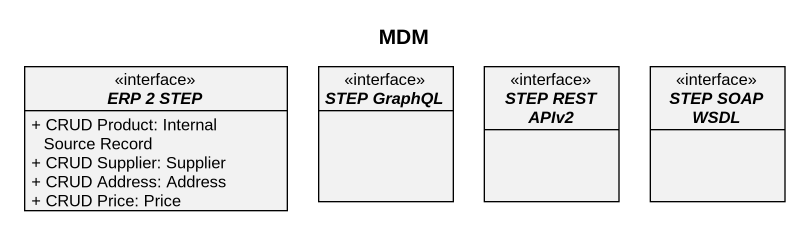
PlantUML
@startuml
title MDM
hide circle
hide empty members
skinparam classAttributeIconSize 0
interface "ERP 2 STEP" as ERP_2_STEP {
  + CRUD Product: Internal Source Record
  + CRUD Supplier: Supplier
  + CRUD Address: Address
  + CRUD Price: Price
}
interface "STEP GraphQL" as STEP_GraphQL
interface "STEP REST APIv2" as STEP_REST_APIv2
interface "STEP SOAP WSDL" as STEP_SOAP_WSDL
@enduml
